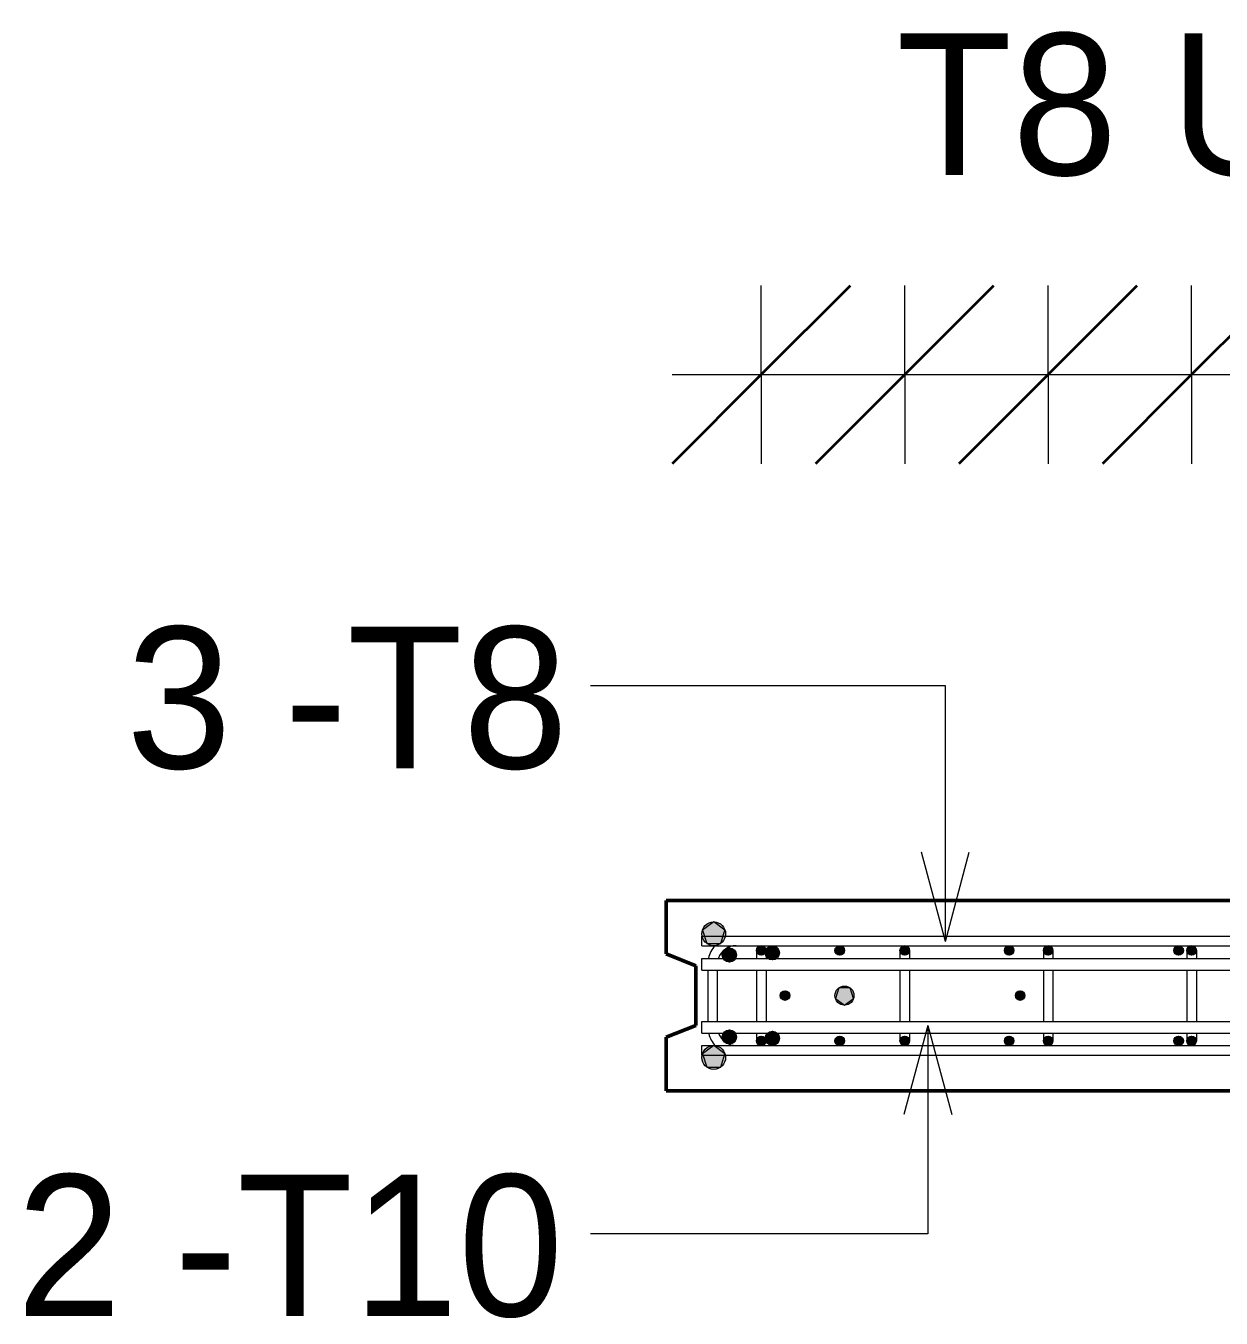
# Model space of a CAD drawing. Header units: millimetres. Extents: x 65441 to 98797, y 2255 to 31386.
# Drawn here: x 94499 to 95504, y 30099 to 31186 of the extents above; entities that cross this region are included whole.
import ezdxf

# ---------------------------------------------------------------- set-up
doc = ezdxf.new("R2010")
doc.units = ezdxf.units.MM
for name, color, linetype, lineweight in [('A-ANNO-DIMS', 211, 'Continuous', 9), ('A-ANNO-DIMS-50', 211, 'Continuous', 9), ('A-WALL', 113, 'Continuous', 25), ('S-RBAR', 171, 'Continuous', 18), ('S-RBAR-IDEN', 171, 'Continuous', 9)]:
    doc.layers.add(name, color=color, linetype=linetype, lineweight=lineweight)
doc.styles.add('Nirmala UI', font='Nirmala.ttf', dxfattribs={"height": 119.0625})
doc.styles.add('Nirmala UI Semilight', font='NirmalaS.ttf', dxfattribs={"height": 125})
doc.dimstyles.new('Arc_Length_-_2_5mm_Arial_3', dxfattribs={"dimscale": 304.8, "dimtxt": 125.683673, "dimasz": 0.492126, "dimexe": 0.246063, "dimexo": 0.0625, "dimgap": 0.287073, "dimtad": 1, "dimdec": 0, "dimzin": 0, "dimdsep": 46, "dimtxsty": 'Nirmala UI Semilight', "dimblk1": 'OBLIQUE', "dimblk2": 'OBLIQUE', "dimsah": 1, "dimcen": 0.09, "dimdle": 0.246063, "dimazin": 0, "dimtfac": 1, "dimtdec": 4, "dimtix": 1, "dimtmove": 0, "dimatfit": 3, "dimfxl": 0.246063, "dimfxlon": 1, "dimtvp": 1, "dimtolj": 1, "dimtzin": 0, "dimarcsym": 2})

# ---------------------------------------------------------------- blocks, each defined once
blk = doc.blocks.new('DIMBLOCK145-Elevation Top1')
at = {"layer": 'A-ANNO-DIMS-50', "lineweight": 35}
for p, q in [((95117.3, 30892.7), (95192.3, 30967.7)), ((95238, 30892.7), (95313, 30967.7)), ((95117.3, 30892.7), (95042.3, 30817.7)), ((95238, 30892.7), (95163, 30817.7))]:
    blk.add_line(p, q, dxfattribs=at)
at = {"layer": 'A-ANNO-DIMS-50'}
for p, q in [((95117.3, 30892.7), (95117.3, 30967.7)), ((95238, 30892.7), (95238, 30967.7)), ((95042.3, 30892.7), (95238, 30892.7)), ((95117.3, 30892.7), (95117.3, 30817.7)), ((95238, 30892.7), (95238, 30817.7))]:
    blk.add_line(p, q, dxfattribs=at)
blk = doc.blocks.new('_Oblique')
at = {"color": 0, "linetype": 'ByBlock', "lineweight": -2}
blk.add_line((-0.5, -0.5), (0.5, 0.5), dxfattribs=at)
blk = doc.blocks.new('DIMBLOCK146-Elevation Top1')
at = {"layer": 'A-ANNO-DIMS-50', "lineweight": 35}
for p, q in [((95238, 30892.7), (95313, 30967.7)), ((95358.6, 30892.7), (95433.6, 30967.7)), ((95238, 30892.7), (95163, 30817.7)), ((95358.6, 30892.7), (95283.6, 30817.7))]:
    blk.add_line(p, q, dxfattribs=at)
at = {"layer": 'A-ANNO-DIMS-50'}
for p, q in [((95238, 30892.7), (95238, 30967.7)), ((95358.6, 30892.7), (95358.6, 30967.7)), ((95238, 30892.7), (95358.6, 30892.7)), ((95238, 30892.7), (95238, 30817.7)), ((95358.6, 30892.7), (95358.6, 30817.7))]:
    blk.add_line(p, q, dxfattribs=at)
blk = doc.blocks.new('DIMBLOCK147-Elevation Top1')
at = {"layer": 'A-ANNO-DIMS-50', "lineweight": 35}
for p, q in [((95358.6, 30892.7), (95433.6, 30967.7)), ((95479.3, 30892.7), (95554.3, 30967.7)), ((95358.6, 30892.7), (95283.6, 30817.7)), ((95479.3, 30892.7), (95404.3, 30817.7))]:
    blk.add_line(p, q, dxfattribs=at)
at = {"layer": 'A-ANNO-DIMS-50'}
for p, q in [((95358.6, 30892.7), (95358.6, 30967.7)), ((95479.3, 30892.7), (95479.3, 30967.7)), ((95358.6, 30892.7), (95479.3, 30892.7)), ((95358.6, 30892.7), (95358.6, 30817.7)), ((95479.3, 30892.7), (95479.3, 30817.7))]:
    blk.add_line(p, q, dxfattribs=at)
blk = doc.blocks.new('DIMBLOCK148-Elevation Top1')
at = {"layer": 'A-ANNO-DIMS-50', "lineweight": 35}
for p, q in [((95479.3, 30892.7), (95554.3, 30967.7)), ((95600, 30892.7), (95675, 30967.7)), ((95479.3, 30892.7), (95404.3, 30817.7)), ((95600, 30892.7), (95525, 30817.7))]:
    blk.add_line(p, q, dxfattribs=at)
at = {"layer": 'A-ANNO-DIMS-50'}
for p, q in [((95479.3, 30892.7), (95479.3, 30967.7)), ((95600, 30892.7), (95600, 30967.7)), ((95479.3, 30892.7), (95600, 30892.7)), ((95479.3, 30892.7), (95479.3, 30817.7)), ((95600, 30892.7), (95600, 30817.7))]:
    blk.add_line(p, q, dxfattribs=at)
blk = doc.blocks.new('DIMBLOCK160-Elevation Top1')
at = {"layer": 'A-ANNO-DIMS-50', "lineweight": 35}
for p, q in [((95117.3, 30892.7), (95192.3, 30967.7)), ((95238, 30892.7), (95313, 30967.7)), ((95358.6, 30892.7), (95433.6, 30967.7)), ((95479.3, 30892.7), (95554.3, 30967.7)), ((95600, 30892.7), (95675, 30967.7)), ((95720.6, 30892.7), (95795.6, 30967.7)), ((95841.3, 30892.7), (95916.3, 30967.7)), ((95962, 30892.7), (96037, 30967.7)), ((96082.6, 30892.7), (96157.6, 30967.7)), ((96203.3, 30892.7), (96278.3, 30967.7)), ((96324, 30892.7), (96399, 30967.7)), ((96444.6, 30892.7), (96519.6, 30967.7)), ((96565.3, 30892.7), (96640.3, 30967.7)), ((96686, 30892.7), (96761, 30967.7)), ((96806.6, 30892.7), (96881.6, 30967.7)), ((96927.3, 30892.7), (97002.3, 30967.7)), ((95117.3, 30892.7), (95042.3, 30817.7)), ((95238, 30892.7), (95163, 30817.7)), ((95358.6, 30892.7), (95283.6, 30817.7)), ((95479.3, 30892.7), (95404.3, 30817.7)), ((95600, 30892.7), (95525, 30817.7)), ((95720.6, 30892.7), (95645.6, 30817.7)), ((95841.3, 30892.7), (95766.3, 30817.7)), ((95962, 30892.7), (95887, 30817.7)), ((96082.6, 30892.7), (96007.6, 30817.7)), ((96203.3, 30892.7), (96128.3, 30817.7)), ((96324, 30892.7), (96249, 30817.7)), ((96444.6, 30892.7), (96369.6, 30817.7)), ((96565.3, 30892.7), (96490.3, 30817.7)), ((96686, 30892.7), (96611, 30817.7)), ((96806.6, 30892.7), (96731.6, 30817.7)), ((96927.3, 30892.7), (96852.3, 30817.7))]:
    blk.add_line(p, q, dxfattribs=at)
at = {"layer": 'A-ANNO-DIMS-50'}
for p, q in [((95117.3, 30892.7), (95117.3, 30967.7)), ((95238, 30892.7), (95238, 30967.7)), ((95358.6, 30892.7), (95358.6, 30967.7)), ((95479.3, 30892.7), (95479.3, 30967.7)), ((95600, 30892.7), (95600, 30967.7)), ((95720.6, 30892.7), (95720.6, 30967.7)), ((95841.3, 30892.7), (95841.3, 30967.7)), ((95962, 30892.7), (95962, 30967.7)), ((96082.6, 30892.7), (96082.6, 30967.7)), ((96203.3, 30892.7), (96203.3, 30967.7)), ((96324, 30892.7), (96324, 30967.7)), ((96444.6, 30892.7), (96444.6, 30967.7)), ((96565.3, 30892.7), (96565.3, 30967.7)), ((96686, 30892.7), (96686, 30967.7)), ((96806.6, 30892.7), (96806.6, 30967.7)), ((96927.3, 30892.7), (96927.3, 30967.7)), ((95042.3, 30892.7), (97002.3, 30892.7)), ((95042.3, 30892.7), (95238, 30892.7)), ((95117.3, 30892.7), (95117.3, 30817.7)), ((95238, 30892.7), (95358.6, 30892.7)), ((95238, 30892.7), (95238, 30817.7)), ((95358.6, 30892.7), (95479.3, 30892.7)), ((95358.6, 30892.7), (95358.6, 30817.7)), ((95479.3, 30892.7), (95600, 30892.7)), ((95479.3, 30892.7), (95479.3, 30817.7)), ((95600, 30892.7), (95720.6, 30892.7)), ((95600, 30892.7), (95600, 30817.7)), ((95720.6, 30892.7), (95841.3, 30892.7)), ((95720.6, 30892.7), (95720.6, 30817.7)), ((95841.3, 30892.7), (95962, 30892.7)), ((95841.3, 30892.7), (95841.3, 30817.7)), ((95962, 30892.7), (96082.6, 30892.7)), ((95962, 30892.7), (95962, 30817.7)), ((96082.6, 30892.7), (96203.3, 30892.7)), ((96082.6, 30892.7), (96082.6, 30817.7)), ((96203.3, 30892.7), (96324, 30892.7)), ((96203.3, 30892.7), (96203.3, 30817.7)), ((96324, 30892.7), (96444.6, 30892.7)), ((96324, 30892.7), (96324, 30817.7)), ((96444.6, 30892.7), (96565.3, 30892.7)), ((96444.6, 30892.7), (96444.6, 30817.7)), ((96565.3, 30892.7), (96686, 30892.7)), ((96565.3, 30892.7), (96565.3, 30817.7)), ((96686, 30892.7), (96806.6, 30892.7)), ((96686, 30892.7), (96686, 30817.7)), ((96806.6, 30892.7), (97002.3, 30892.7)), ((96806.6, 30892.7), (96806.6, 30817.7)), ((96927.3, 30892.7), (96927.3, 30817.7))]:
    blk.add_line(p, q, dxfattribs=at)
blk = doc.blocks.new('_None')

msp = doc.modelspace()

# ---------------------------------------------------------------- hatches: boundary and pattern name
at = {"layer": 'S-RBAR'}
h = msp.add_hatch(color=256, dxfattribs=at)
edge = h.paths.add_edge_path()
edge.add_arc((95077.3, 30422.4), 10, 0, 360)
for points in [[(95083.2, 30414.3), (95086.8, 30425.5), (95077.3, 30432.4), (95067.8, 30425.5), (95071.4, 30414.3)], [(95090.5, 30398.5), (95096.5, 30404.5), (95090.5, 30410.5), (95084.5, 30404.5)], [(95117.3, 30404.4), (95121.3, 30408.4), (95117.3, 30412.4), (95113.3, 30408.4)], [(95117.3, 30404.4), (95121.3, 30408.4), (95117.3, 30412.4), (95113.3, 30408.4)], [(95126.7, 30400.4), (95132.7, 30406.4), (95126.7, 30412.4), (95120.7, 30406.4)], [(95183.3, 30404.4), (95187.3, 30408.4), (95183.3, 30412.4), (95179.3, 30408.4)], [(95238, 30404.4), (95242, 30408.4), (95238, 30412.4), (95234, 30408.4)], [(95238, 30404.4), (95242, 30408.4), (95238, 30412.4), (95234, 30408.4)], [(95325.8, 30404.4), (95329.8, 30408.4), (95325.8, 30412.4), (95321.8, 30408.4)], [(95358.6, 30404.4), (95362.6, 30408.4), (95358.6, 30412.4), (95354.6, 30408.4)], [(95358.6, 30404.4), (95362.6, 30408.4), (95358.6, 30412.4), (95354.6, 30408.4)], [(95468.4, 30404.4), (95472.4, 30408.4), (95468.4, 30412.4), (95464.4, 30408.4)], [(95479.3, 30404.4), (95483.3, 30408.4), (95479.3, 30412.4), (95475.3, 30408.4)], [(95479.3, 30404.4), (95483.3, 30408.4), (95479.3, 30412.4), (95475.3, 30408.4)], [(95187.3, 30362.4), (95194.9, 30367.9), (95192, 30376.9), (95182.6, 30376.9), (95179.7, 30367.9)], [(95137.3, 30366.4), (95141.3, 30370.4), (95137.3, 30374.4), (95133.3, 30370.4)], [(95335.1, 30366.4), (95339.1, 30370.4), (95335.1, 30374.4), (95331.1, 30370.4)], [(95090.5, 30329.6), (95096.5, 30335.6), (95090.5, 30341.6), (95084.5, 30335.6)], [(95117.3, 30328.4), (95121.3, 30332.4), (95117.3, 30336.4), (95113.3, 30332.4)], [(95117.3, 30328.4), (95121.3, 30332.4), (95117.3, 30336.4), (95113.3, 30332.4)], [(95126.7, 30328.4), (95132.7, 30334.4), (95126.7, 30340.4), (95120.7, 30334.4)], [(95183.3, 30328.4), (95187.3, 30332.4), (95183.3, 30336.4), (95179.3, 30332.4)], [(95238, 30328.4), (95242, 30332.4), (95238, 30336.4), (95234, 30332.4)], [(95238, 30328.4), (95242, 30332.4), (95238, 30336.4), (95234, 30332.4)], [(95325.8, 30328.4), (95329.8, 30332.4), (95325.8, 30336.4), (95321.8, 30332.4)], [(95358.6, 30328.4), (95362.6, 30332.4), (95358.6, 30336.4), (95354.6, 30332.4)], [(95358.6, 30328.4), (95362.6, 30332.4), (95358.6, 30336.4), (95354.6, 30332.4)], [(95468.4, 30328.4), (95472.4, 30332.4), (95468.4, 30336.4), (95464.4, 30332.4)], [(95479.3, 30328.4), (95483.3, 30332.4), (95479.3, 30336.4), (95475.3, 30332.4)], [(95479.3, 30328.4), (95483.3, 30332.4), (95479.3, 30336.4), (95475.3, 30332.4)], [(95083.2, 30310.3), (95086.8, 30321.5), (95077.3, 30328.4), (95067.8, 30321.5), (95071.4, 30310.3)]]:
    msp.add_hatch(color=256, dxfattribs=at).paths.add_polyline_path(points)
h = msp.add_hatch(color=256, dxfattribs=at)
edge = h.paths.add_edge_path()
edge.add_arc((95090.5, 30404.5), 6, 0, 360)
h = msp.add_hatch(color=256, dxfattribs=at)
edge = h.paths.add_edge_path()
edge.add_arc((95117.3, 30408.4), 4, 0, 360)
h = msp.add_hatch(color=256, dxfattribs=at)
edge = h.paths.add_edge_path()
edge.add_arc((95117.3, 30408.4), 4, 0, 360)
h = msp.add_hatch(color=256, dxfattribs=at)
edge = h.paths.add_edge_path()
edge.add_arc((95126.7, 30406.4), 6, 0, 360)
h = msp.add_hatch(color=256, dxfattribs=at)
edge = h.paths.add_edge_path()
edge.add_arc((95183.3, 30408.4), 4, 0, 360)
h = msp.add_hatch(color=256, dxfattribs=at)
edge = h.paths.add_edge_path()
edge.add_arc((95238, 30408.4), 4, 0, 360)
h = msp.add_hatch(color=256, dxfattribs=at)
edge = h.paths.add_edge_path()
edge.add_arc((95238, 30408.4), 4, 0, 360)
h = msp.add_hatch(color=256, dxfattribs=at)
edge = h.paths.add_edge_path()
edge.add_arc((95325.8, 30408.4), 4, 0, 360)
h = msp.add_hatch(color=256, dxfattribs=at)
edge = h.paths.add_edge_path()
edge.add_arc((95358.6, 30408.4), 4, 0, 360)
h = msp.add_hatch(color=256, dxfattribs=at)
edge = h.paths.add_edge_path()
edge.add_arc((95358.6, 30408.4), 4, 0, 360)
h = msp.add_hatch(color=256, dxfattribs=at)
edge = h.paths.add_edge_path()
edge.add_arc((95468.4, 30408.4), 4, 0, 360)
h = msp.add_hatch(color=256, dxfattribs=at)
edge = h.paths.add_edge_path()
edge.add_arc((95479.3, 30408.4), 4, 0, 360)
h = msp.add_hatch(color=256, dxfattribs=at)
edge = h.paths.add_edge_path()
edge.add_arc((95479.3, 30408.4), 4, 0, 360)
h = msp.add_hatch(color=256, dxfattribs=at)
edge = h.paths.add_edge_path()
edge.add_arc((95187.3, 30370.4), 8, 0, 360)
h = msp.add_hatch(color=256, dxfattribs=at)
edge = h.paths.add_edge_path()
edge.add_arc((95137.3, 30370.4), 4, 0, 360)
h = msp.add_hatch(color=256, dxfattribs=at)
edge = h.paths.add_edge_path()
edge.add_arc((95335.1, 30370.4), 4, 0, 360)
h = msp.add_hatch(color=256, dxfattribs=at)
edge = h.paths.add_edge_path()
edge.add_arc((95090.5, 30335.6), 6, 0, 360)
h = msp.add_hatch(color=256, dxfattribs=at)
edge = h.paths.add_edge_path()
edge.add_arc((95117.3, 30332.4), 4, 0, 360)
h = msp.add_hatch(color=256, dxfattribs=at)
edge = h.paths.add_edge_path()
edge.add_arc((95117.3, 30332.4), 4, 0, 360)
h = msp.add_hatch(color=256, dxfattribs=at)
edge = h.paths.add_edge_path()
edge.add_arc((95126.7, 30334.4), 6, 0, 360)
h = msp.add_hatch(color=256, dxfattribs=at)
edge = h.paths.add_edge_path()
edge.add_arc((95183.3, 30332.4), 4, 0, 360)
h = msp.add_hatch(color=256, dxfattribs=at)
edge = h.paths.add_edge_path()
edge.add_arc((95238, 30332.4), 4, 0, 360)
h = msp.add_hatch(color=256, dxfattribs=at)
edge = h.paths.add_edge_path()
edge.add_arc((95238, 30332.4), 4, 0, 360)
h = msp.add_hatch(color=256, dxfattribs=at)
edge = h.paths.add_edge_path()
edge.add_arc((95325.8, 30332.4), 4, 0, 360)
h = msp.add_hatch(color=256, dxfattribs=at)
edge = h.paths.add_edge_path()
edge.add_arc((95358.6, 30332.4), 4, 0, 360)
h = msp.add_hatch(color=256, dxfattribs=at)
edge = h.paths.add_edge_path()
edge.add_arc((95358.6, 30332.4), 4, 0, 360)
h = msp.add_hatch(color=256, dxfattribs=at)
edge = h.paths.add_edge_path()
edge.add_arc((95468.4, 30332.4), 4, 0, 360)
h = msp.add_hatch(color=256, dxfattribs=at)
edge = h.paths.add_edge_path()
edge.add_arc((95479.3, 30332.4), 4, 0, 360)
h = msp.add_hatch(color=256, dxfattribs=at)
edge = h.paths.add_edge_path()
edge.add_arc((95479.3, 30332.4), 4, 0, 360)
h = msp.add_hatch(color=256, dxfattribs=at)
edge = h.paths.add_edge_path()
edge.add_arc((95077.3, 30318.4), 10, 0, 360)

# ---------------------------------------------------------------- linework, layer by layer
at = {"layer": 'A-WALL', "lineweight": 50}
for p, q in [((98797.3, 30450.4), (95037.3, 30450.4)), ((95037.3, 30450.4), (95037.3, 30405.4)), ((95037.3, 30405.4), (95062.3, 30395.4)), ((95062.3, 30395.4), (95062.3, 30345.4)), ((95062.3, 30345.4), (95037.3, 30335.4)), ((95037.3, 30335.4), (95037.3, 30290.4)), ((95037.3, 30290.4), (96522.3, 30290.4))]:
    msp.add_line(p, q, dxfattribs=at)
at = {"layer": 'S-RBAR'}
for p, q in [((95077.3, 30432.4), (95067.8, 30425.5)), ((95086.8, 30425.5), (95077.3, 30432.4)), ((95067.3, 30420.4), (98767.3, 30420.4)), ((95067.3, 30412.4), (95067.3, 30420.4)), ((95067.8, 30425.5), (95071.4, 30414.3)), ((95083.2, 30414.3), (95086.8, 30425.5)), ((95067.3, 30412.4), (98767.3, 30412.4)), ((95071.4, 30414.3), (95083.2, 30414.3)), ((95090.5, 30410.5), (95084.5, 30404.5)), ((95096.5, 30404.5), (95090.5, 30410.5)), ((95117.3, 30412.4), (95113.3, 30408.4)), ((95117.3, 30412.4), (95113.3, 30408.4)), ((95113.3, 30408.4), (95113.3, 30401.9)), ((95113.3, 30408.4), (95117.3, 30404.4)), ((95113.3, 30408.4), (95117.3, 30404.4)), ((95121.3, 30408.4), (95117.3, 30412.4)), ((95121.3, 30408.4), (95117.3, 30412.4)), ((95117.3, 30404.4), (95121.3, 30408.4)), ((95117.3, 30404.4), (95121.3, 30408.4)), ((95126.7, 30412.4), (95120.7, 30406.4)), ((95121.3, 30408.4), (95121.3, 30401.9)), ((95132.7, 30406.4), (95126.7, 30412.4)), ((95183.3, 30412.4), (95179.3, 30408.4)), ((95179.3, 30408.4), (95183.3, 30404.4)), ((95187.3, 30408.4), (95183.3, 30412.4)), ((95183.3, 30404.4), (95187.3, 30408.4)), ((95238, 30412.4), (95234, 30408.4)), ((95238, 30412.4), (95234, 30408.4)), ((95234, 30408.4), (95234, 30401.9)), ((95234, 30408.4), (95238, 30404.4)), ((95234, 30408.4), (95238, 30404.4)), ((95242, 30408.4), (95238, 30412.4)), ((95242, 30408.4), (95238, 30412.4)), ((95238, 30404.4), (95242, 30408.4)), ((95238, 30404.4), (95242, 30408.4)), ((95242, 30408.4), (95242, 30401.9)), ((95325.8, 30412.4), (95321.8, 30408.4)), ((95321.8, 30408.4), (95325.8, 30404.4)), ((95329.8, 30408.4), (95325.8, 30412.4)), ((95325.8, 30404.4), (95329.8, 30408.4)), ((95358.6, 30412.4), (95354.6, 30408.4)), ((95358.6, 30412.4), (95354.6, 30408.4)), ((95354.6, 30408.4), (95354.6, 30401.9)), ((95354.6, 30408.4), (95358.6, 30404.4)), ((95354.6, 30408.4), (95358.6, 30404.4)), ((95362.6, 30408.4), (95358.6, 30412.4)), ((95362.6, 30408.4), (95358.6, 30412.4)), ((95358.6, 30404.4), (95362.6, 30408.4)), ((95358.6, 30404.4), (95362.6, 30408.4)), ((95362.6, 30408.4), (95362.6, 30401.9)), ((95468.4, 30412.4), (95464.4, 30408.4)), ((95464.4, 30408.4), (95468.4, 30404.4)), ((95472.4, 30408.4), (95468.4, 30412.4)), ((95468.4, 30404.4), (95472.4, 30408.4)), ((95479.3, 30412.4), (95475.3, 30408.4)), ((95479.3, 30412.4), (95475.3, 30408.4)), ((95475.3, 30408.4), (95475.3, 30401.9)), ((95475.3, 30408.4), (95479.3, 30404.4)), ((95475.3, 30408.4), (95479.3, 30404.4)), ((95483.3, 30408.4), (95479.3, 30412.4)), ((95483.3, 30408.4), (95479.3, 30412.4)), ((95479.3, 30404.4), (95483.3, 30408.4)), ((95479.3, 30404.4), (95483.3, 30408.4)), ((95483.3, 30408.4), (95483.3, 30401.9)), ((95067.3, 30401.7), (97884.7, 30401.7)), ((95067.3, 30391.7), (95067.3, 30401.7)), ((95084.5, 30404.5), (95090.5, 30398.5)), ((95090.5, 30398.5), (95096.5, 30404.5)), ((95120.7, 30406.4), (95126.7, 30400.4)), ((95126.7, 30400.4), (95132.7, 30406.4)), ((95067.3, 30391.7), (98377.3, 30391.7)), ((95072.3, 30391.7), (95072.3, 30348.7)), ((95080.3, 30391.7), (95080.3, 30348.7)), ((95113.3, 30392.1), (95113.3, 30388.4)), ((95113.3, 30388.4), (95113.3, 30352.4)), ((95121.3, 30392.1), (95121.3, 30388.4)), ((95121.3, 30388.4), (95121.3, 30352.4)), ((95234, 30392.1), (95234, 30388.4)), ((95234, 30388.4), (95234, 30352.4)), ((95242, 30392.1), (95242, 30388.4)), ((95242, 30388.4), (95242, 30352.4)), ((95354.6, 30392.1), (95354.6, 30388.4)), ((95354.6, 30388.4), (95354.6, 30352.4)), ((95362.6, 30392.1), (95362.6, 30388.4)), ((95362.6, 30388.4), (95362.6, 30352.4)), ((95475.3, 30392.1), (95475.3, 30388.4)), ((95475.3, 30388.4), (95475.3, 30352.4)), ((95483.3, 30392.1), (95483.3, 30388.4)), ((95483.3, 30388.4), (95483.3, 30352.4)), ((95182.6, 30376.9), (95179.7, 30367.9)), ((95192, 30376.9), (95182.6, 30376.9)), ((95194.9, 30367.9), (95192, 30376.9)), ((95137.3, 30374.4), (95133.3, 30370.4)), ((95133.3, 30370.4), (95137.3, 30366.4)), ((95141.3, 30370.4), (95137.3, 30374.4)), ((95137.3, 30366.4), (95141.3, 30370.4)), ((95179.7, 30367.9), (95187.3, 30362.4)), ((95187.3, 30362.4), (95194.9, 30367.9)), ((95335.1, 30374.4), (95331.1, 30370.4)), ((95331.1, 30370.4), (95335.1, 30366.4)), ((95339.1, 30370.4), (95335.1, 30374.4)), ((95335.1, 30366.4), (95339.1, 30370.4)), ((95067.3, 30348.7), (98377.3, 30348.7)), ((95067.3, 30338.7), (95067.3, 30348.7)), ((95113.3, 30352.4), (95113.3, 30348.3)), ((95121.3, 30352.4), (95121.3, 30348.3)), ((95234, 30352.4), (95234, 30348.3)), ((95242, 30352.4), (95242, 30348.3)), ((95354.6, 30352.4), (95354.6, 30348.3)), ((95362.6, 30352.4), (95362.6, 30348.3)), ((95475.3, 30352.4), (95475.3, 30348.3)), ((95483.3, 30352.4), (95483.3, 30348.3)), ((95067.3, 30338.7), (97884.7, 30338.7)), ((95090.5, 30341.6), (95084.5, 30335.6)), ((95084.5, 30335.6), (95090.5, 30329.6)), ((95096.5, 30335.6), (95090.5, 30341.6)), ((95090.5, 30329.6), (95096.5, 30335.6)), ((95113.3, 30338.3), (95113.3, 30332.4)), ((95117.3, 30336.4), (95113.3, 30332.4)), ((95117.3, 30336.4), (95113.3, 30332.4)), ((95113.3, 30332.4), (95117.3, 30328.4)), ((95113.3, 30332.4), (95117.3, 30328.4)), ((95121.3, 30332.4), (95117.3, 30336.4)), ((95121.3, 30332.4), (95117.3, 30336.4)), ((95117.3, 30328.4), (95121.3, 30332.4)), ((95117.3, 30328.4), (95121.3, 30332.4)), ((95126.7, 30340.4), (95120.7, 30334.4)), ((95120.7, 30334.4), (95126.7, 30328.4)), ((95121.3, 30338.3), (95121.3, 30332.4)), ((95132.7, 30334.4), (95126.7, 30340.4)), ((95126.7, 30328.4), (95132.7, 30334.4)), ((95183.3, 30336.4), (95179.3, 30332.4)), ((95179.3, 30332.4), (95183.3, 30328.4)), ((95187.3, 30332.4), (95183.3, 30336.4)), ((95183.3, 30328.4), (95187.3, 30332.4)), ((95234, 30338.3), (95234, 30332.4)), ((95238, 30336.4), (95234, 30332.4)), ((95238, 30336.4), (95234, 30332.4)), ((95234, 30332.4), (95238, 30328.4)), ((95234, 30332.4), (95238, 30328.4)), ((95242, 30332.4), (95238, 30336.4)), ((95242, 30332.4), (95238, 30336.4)), ((95238, 30328.4), (95242, 30332.4)), ((95238, 30328.4), (95242, 30332.4)), ((95242, 30338.3), (95242, 30332.4)), ((95325.8, 30336.4), (95321.8, 30332.4)), ((95321.8, 30332.4), (95325.8, 30328.4)), ((95329.8, 30332.4), (95325.8, 30336.4)), ((95325.8, 30328.4), (95329.8, 30332.4)), ((95354.6, 30338.3), (95354.6, 30332.4)), ((95358.6, 30336.4), (95354.6, 30332.4)), ((95358.6, 30336.4), (95354.6, 30332.4)), ((95354.6, 30332.4), (95358.6, 30328.4)), ((95354.6, 30332.4), (95358.6, 30328.4)), ((95362.6, 30332.4), (95358.6, 30336.4)), ((95362.6, 30332.4), (95358.6, 30336.4)), ((95358.6, 30328.4), (95362.6, 30332.4)), ((95358.6, 30328.4), (95362.6, 30332.4)), ((95362.6, 30338.3), (95362.6, 30332.4)), ((95468.4, 30336.4), (95464.4, 30332.4)), ((95464.4, 30332.4), (95468.4, 30328.4)), ((95472.4, 30332.4), (95468.4, 30336.4)), ((95468.4, 30328.4), (95472.4, 30332.4)), ((95475.3, 30338.3), (95475.3, 30332.4)), ((95479.3, 30336.4), (95475.3, 30332.4)), ((95479.3, 30336.4), (95475.3, 30332.4)), ((95475.3, 30332.4), (95479.3, 30328.4)), ((95475.3, 30332.4), (95479.3, 30328.4)), ((95483.3, 30332.4), (95479.3, 30336.4)), ((95483.3, 30332.4), (95479.3, 30336.4)), ((95479.3, 30328.4), (95483.3, 30332.4)), ((95479.3, 30328.4), (95483.3, 30332.4)), ((95483.3, 30338.3), (95483.3, 30332.4)), ((95067.3, 30328.4), (98609.6, 30328.4)), ((95067.3, 30320.4), (95067.3, 30328.4)), ((95077.3, 30328.4), (95067.8, 30321.5)), ((95067.8, 30321.5), (95071.4, 30310.3)), ((95086.8, 30321.5), (95077.3, 30328.4)), ((95083.2, 30310.3), (95086.8, 30321.5)), ((95067.3, 30320.4), (98767.3, 30320.4)), ((95071.4, 30310.3), (95083.2, 30310.3))]:
    msp.add_line(p, q, dxfattribs=at)
for centre, radius in [((95077.3, 30422.4), 10), ((95090.5, 30404.5), 6), ((95117.3, 30408.4), 4), ((95117.3, 30408.4), 4), ((95126.7, 30406.4), 6), ((95183.3, 30408.4), 4), ((95238, 30408.4), 4), ((95238, 30408.4), 4), ((95325.8, 30408.4), 4), ((95358.6, 30408.4), 4), ((95358.6, 30408.4), 4), ((95468.4, 30408.4), 4), ((95479.3, 30408.4), 4), ((95479.3, 30408.4), 4), ((95187.3, 30370.4), 8), ((95137.3, 30370.4), 4), ((95335.1, 30370.4), 4), ((95090.5, 30335.6), 6), ((95117.3, 30332.4), 4), ((95117.3, 30332.4), 4), ((95126.7, 30334.4), 6), ((95183.3, 30332.4), 4), ((95238, 30332.4), 4), ((95238, 30332.4), 4), ((95325.8, 30332.4), 4), ((95358.6, 30332.4), 4), ((95358.6, 30332.4), 4), ((95468.4, 30332.4), 4), ((95479.3, 30332.4), 4), ((95479.3, 30332.4), 4), ((95077.3, 30318.4), 10)]:
    msp.add_circle(centre, radius, dxfattribs=at)
for centre, radius, start, end in [((95096.3, 30396.4), 24, 137.9289, 167.0993), ((95096.3, 30396.4), 16, 90, 160.3308), ((95117.3, 30408.4), 4, 0, 180), ((95238, 30408.4), 4, 0, 180), ((95358.6, 30408.4), 4, 0, 180), ((95479.3, 30408.4), 4, 0, 180), ((95096.3, 30344.4), 24, 195, 222.0711), ((95096.3, 30344.4), 16, 201.0627, 270), ((95117.3, 30332.4), 4, 180, 0), ((95238, 30332.4), 4, 180, 0), ((95358.6, 30332.4), 4, 180, 0), ((95479.3, 30332.4), 4, 180, 0)]:
    msp.add_arc(centre, radius, start, end, dxfattribs=at)
at = {"layer": 'S-RBAR-IDEN'}
for p, q in [((95272.2, 30631), (94973.7, 30631)), ((95272.2, 30415.9), (95272.2, 30631)), ((95272.2, 30415.9), (95252.1, 30490.9)), ((95272.2, 30415.9), (95292.3, 30490.9)), ((95257.4, 30345.3), (95237.3, 30270.3)), ((95257.4, 30345.3), (95277.5, 30270.3)), ((95257.4, 30345.3), (95257.4, 30170.2)), ((95257.4, 30170.2), (94973.7, 30170.2))]:
    msp.add_line(p, q, dxfattribs=at)

# ---------------------------------------------------------------- texts
at = {"layer": 'S-RBAR-IDEN', "attachment_point": 1, "style": 'Nirmala UI'}
for s, insert, char_height, width in [('T8 UBAR @125 mm', (95231.1, 31179.6), 119.062, 1787.763), ('3 -T8', (94583.2, 30680.6), 119.06, 468.987), ('2 -T10', (94490.7, 30219.9), 119.06, 581.223)]:
    msp.add_mtext(s, dxfattribs=dict(at, insert=insert, char_height=char_height, width=width))

# ---------------------------------------------------------------- dimensions: what is measured, and where the dimension line sits
at = {"layer": 'A-ANNO-DIMS'}
for base, p1, p2, text, override, picture, middle in [((96927.3, 30892.7), (95117.3, 30817.7), (96927.3, 30817.7), '1810', {"dimpost": '<>', "dimblk1": 'None', "dimblk2": 'None', "dimsah": 1, "dimfxl": 1810}, 'DIMBLOCK160-Elevation Top1', (96022.3, 31045.2)), ((95238, 30892.7), (95117.3, 30817.7), (95238, 30817.7), ' ', {"dimpost": '<>', "dimfxl": 120.666667}, 'DIMBLOCK145-Elevation Top1', (95177.6, 30892.7)), ((95358.6, 30892.7), (95238, 30817.7), (95358.6, 30817.7), ' ', {"dimpost": '<>', "dimfxl": 120.666667}, 'DIMBLOCK146-Elevation Top1', (95298.3, 30892.7)), ((95479.3, 30892.7), (95358.6, 30817.7), (95479.3, 30817.7), ' ', {"dimpost": '<>', "dimfxl": 120.666667}, 'DIMBLOCK147-Elevation Top1', (95419, 30892.7)), ((95600, 30892.7), (95479.3, 30817.7), (95600, 30817.7), ' ', {"dimpost": '<>', "dimfxl": 120.666667}, 'DIMBLOCK148-Elevation Top1', (95539.6, 30892.7))]:
    dim = msp.add_linear_dim(base=base, p1=p1, p2=p2, text=text, dimstyle='Arc_Length_-_2_5mm_Arial_3', override=override, dxfattribs=at)
    dim.commit()
    dim.dimension.update_dxf_attribs({"geometry": picture, "text_midpoint": middle})

doc.saveas('drawing.dxf')
